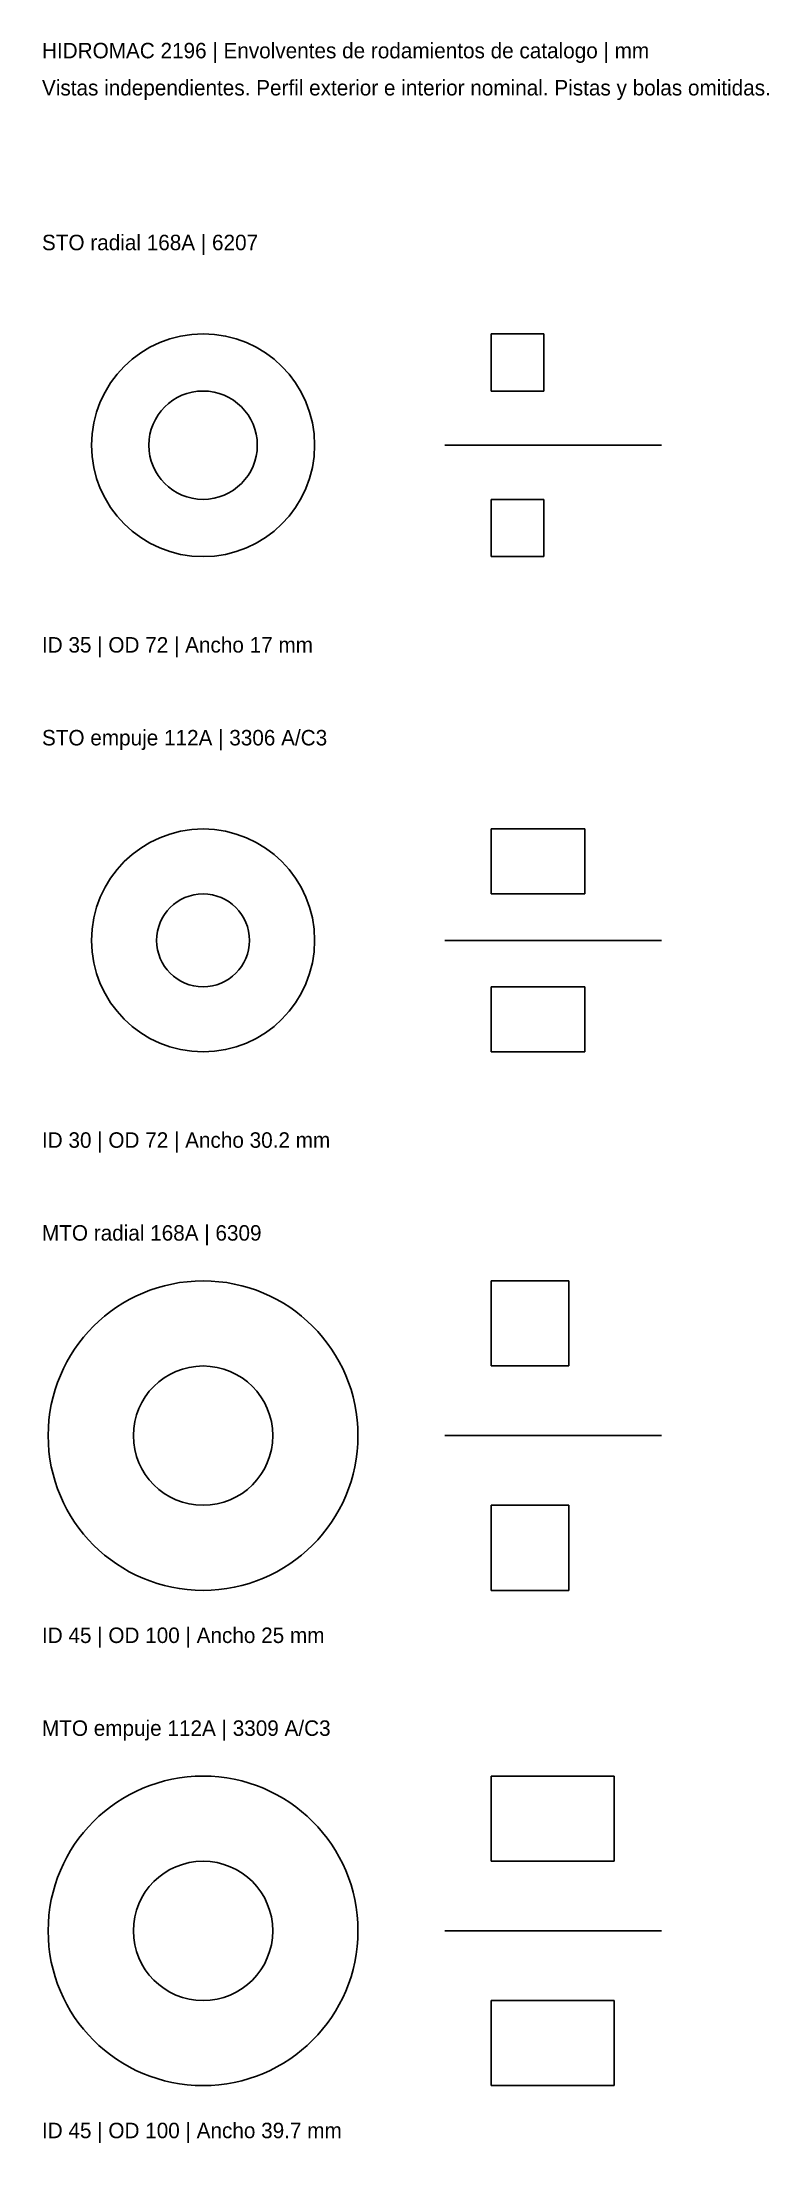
# Model space of a CAD drawing. Header units: millimetres. Extents: x 0 to 235, y -549 to 130.
import ezdxf

# ---------------------------------------------------------------- set-up
doc = ezdxf.new("R2010")
doc.units = ezdxf.units.MM

msp = doc.modelspace()

# ---------------------------------------------------------------- linework, layer by layer
for p, q in [((162, 36), (145, 36)), ((145, 36), (145, 17.5)), ((162, 17.5), (162, 36)), ((145, 17.5), (162, 17.5)), ((130, 0), (200, 0)), ((162, -17.5), (145, -17.5)), ((145, -17.5), (145, -36)), ((162, -36), (162, -17.5)), ((145, -36), (162, -36)), ((175.2, -124), (145, -124)), ((145, -124), (145, -145)), ((175.2, -145), (175.2, -124)), ((145, -145), (175.2, -145)), ((130, -160), (200, -160)), ((175.2, -175), (145, -175)), ((145, -175), (145, -196)), ((175.2, -196), (175.2, -175)), ((145, -196), (175.2, -196)), ((170, -270), (145, -270)), ((145, -270), (145, -297.5)), ((170, -297.5), (170, -270)), ((145, -297.5), (170, -297.5)), ((130, -320), (200, -320)), ((170, -342.5), (145, -342.5)), ((145, -342.5), (145, -370)), ((170, -370), (170, -342.5)), ((145, -370), (170, -370)), ((184.7, -430), (145, -430)), ((145, -430), (145, -457.5)), ((184.7, -457.5), (184.7, -430)), ((145, -457.5), (184.7, -457.5)), ((130, -480), (200, -480)), ((184.7, -502.5), (145, -502.5)), ((145, -502.5), (145, -530)), ((184.7, -530), (184.7, -502.5)), ((145, -530), (184.7, -530))]:
    msp.add_line(p, q)
for centre, radius in [((52, 0), 36), ((52, 0), 17.5), ((52, -160), 36), ((52, -160), 15), ((52, -320), 50), ((52, -320), 22.5), ((52, -480), 50), ((52, -480), 22.5)]:
    msp.add_circle(centre, radius)

# ---------------------------------------------------------------- texts
for s, p in [('HIDROMAC 2196 | Envolventes de rodamientos de catalogo | mm', (0, 125)), ('Vistas independientes. Perfil exterior e interior nominal. Pistas y bolas omitidas.', (0, 113)), ('STO radial 168A | 6207', (0, 63)), ('ID 35 | OD 72 | Ancho 17 mm', (0, -67)), ('STO empuje 112A | 3306 A/C3', (0, -97)), ('ID 30 | OD 72 | Ancho 30.2 mm', (0, -227)), ('MTO radial 168A | 6309', (0, -257)), ('ID 45 | OD 100 | Ancho 25 mm', (0, -387)), ('MTO empuje 112A | 3309 A/C3', (0, -417)), ('ID 45 | OD 100 | Ancho 39.7 mm', (0, -547))]:
    msp.add_text(s, height=5).set_placement(p)

doc.saveas('drawing.dxf')
